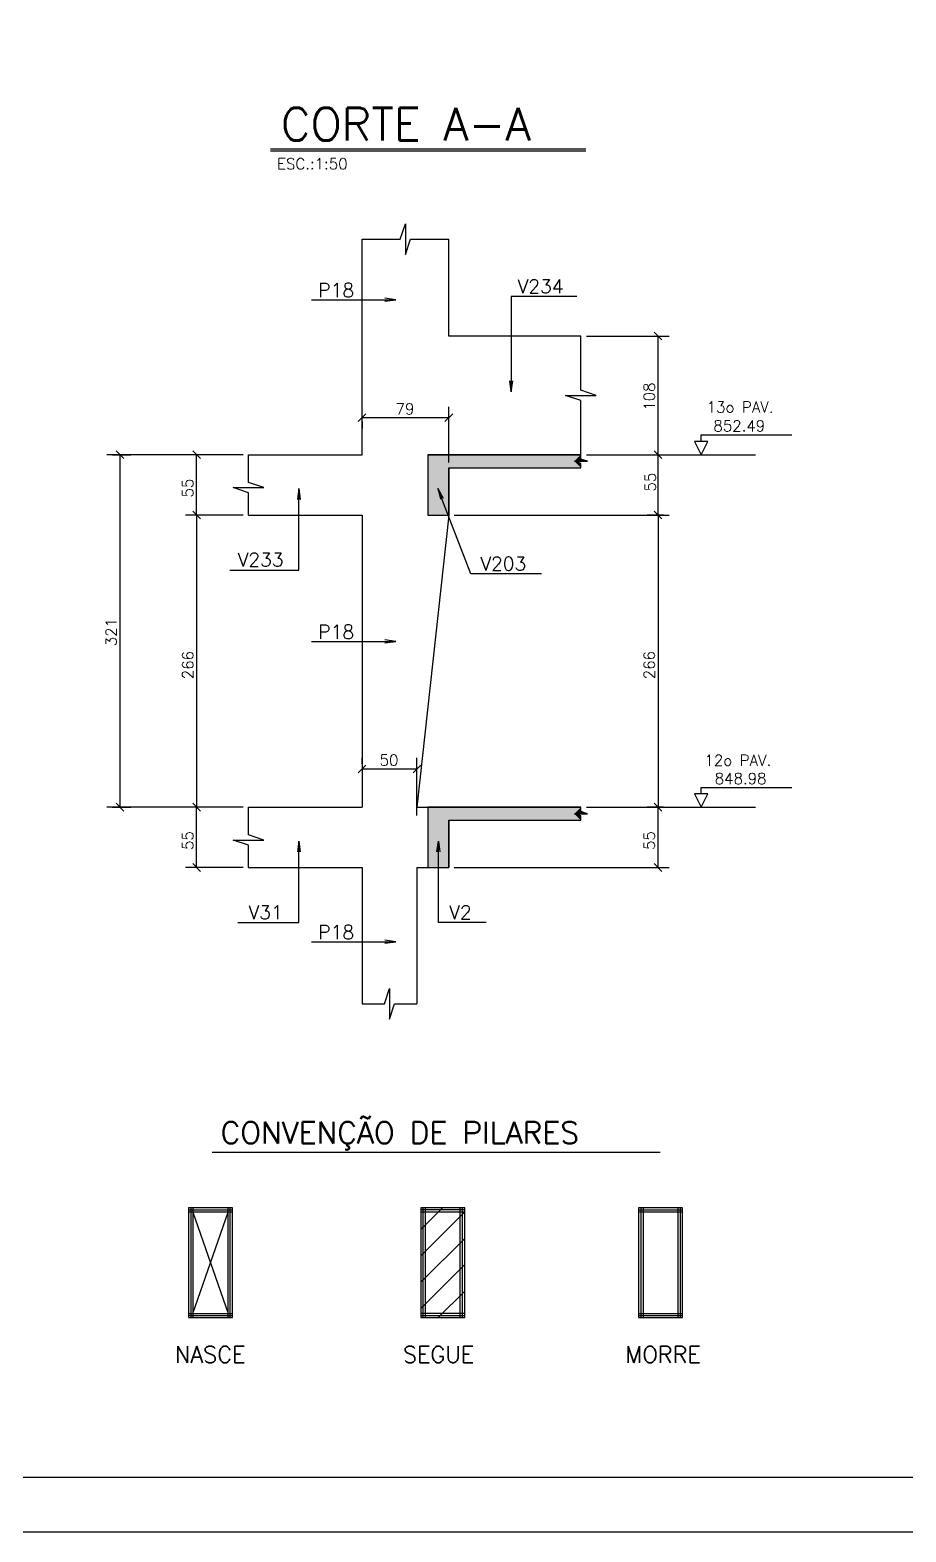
# Model space of a CAD drawing. Extents: x 1005 to 7189, y 1013 to 3983.
# Drawn here: x 5439 to 6237, y 1013 to 2381 of the extents above; entities that cross this region are included whole.
import ezdxf

# ---------------------------------------------------------------- set-up
doc = ezdxf.new("R2010")
doc.units = 0
doc.header["$MEASUREMENT"] = 0
for name, color, linetype in [('1', 1, 'CONTINUOUS'), ('2', 2, 'CONTINUOUS'), ('3', 3, 'CONTINUOUS'), ('6', 6, 'CONTINUOUS'), ('8', 8, 'CONTINUOUS'), ('9', 9, 'CONTINUOUS')]:
    doc.layers.add(name, color=color, linetype=linetype)
doc.styles.get("Standard").update_dxf_attribs({"font": 'ROMANS.SHX'})

msp = doc.modelspace()

# ---------------------------------------------------------------- linework, layer by layer
at = {"layer": '1', "linetype": 'Continuous'}
for p, q in [((5741.727355, 2190.30896), (5767.278824, 2190.30896)), ((5795.175887, 2190.30896), (5820.727355, 2190.30896)), ((5941.150536, 2062.118707), (5941.150536, 2102.170175)), ((5941.150536, 1994.170175), (5941.150536, 2034.221643)), ((5638.376965, 1978.118707), (5638.376965, 1994.170175)), ((5638.376965, 1939.170175), (5638.376965, 1950.221643)), ((5638.376965, 1657.118707), (5638.376965, 1673.170175)), ((5638.376965, 1618.170175), (5638.376965, 1629.221643)), ((5741.727355, 1493.989888), (5752.778824, 1493.989888)), ((5780.675887, 1493.989888), (5791.727355, 1493.989888)), ((5623.669243, 1308.142308), (5583.537102, 1308.142308)), ((5583.537102, 1308.142308), (5583.537102, 1208.320836)), ((5623.669243, 1306.1106), (5583.537102, 1306.1106)), ((5623.669243, 1304.332951), (5583.537102, 1304.332951)), ((5585.568046, 1308.142308), (5585.568046, 1208.320836)), ((5587.600517, 1308.142308), (5587.600517, 1208.320836)), ((5587.600517, 1212.130193), (5619.604301, 1304.332951)), ((5587.600517, 1304.332951), (5619.604301, 1212.130193)), ((5619.604301, 1208.320836), (5619.604301, 1308.142308)), ((5621.636772, 1208.320836), (5621.636772, 1308.142308)), ((5623.669243, 1208.320836), (5623.669243, 1308.142308)), ((5835.282707, 1308.396367), (5795.150566, 1308.396367)), ((5795.150566, 1308.396367), (5795.150566, 1208.320836)), ((5795.150566, 1288.584355), (5814.962578, 1308.396367)), ((5835.282707, 1306.364659), (5795.150566, 1306.364659)), ((5835.282707, 1304.586247), (5795.150566, 1264.454869)), ((5835.282707, 1304.332189), (5795.150566, 1304.332189)), ((5797.181511, 1308.396367), (5797.181511, 1208.320836)), ((5799.213981, 1308.396367), (5799.213981, 1208.320836)), ((5831.217766, 1208.320836), (5831.217766, 1308.396367)), ((5833.250236, 1208.320836), (5833.250236, 1308.396367)), ((5835.282707, 1208.320836), (5835.282707, 1308.396367)), ((6033.769035, 1308.142308), (5993.636894, 1308.142308)), ((5993.636894, 1308.142308), (5993.636894, 1208.320836)), ((6033.769035, 1306.1106), (5993.636894, 1306.1106)), ((6033.769035, 1304.332951), (5993.636894, 1304.332951)), ((5995.669365, 1308.142308), (5995.669365, 1208.320836)), ((5997.701835, 1308.142308), (5997.701835, 1208.320836)), ((6029.70562, 1208.320836), (6029.70562, 1308.142308)), ((6031.736564, 1208.320836), (6031.736564, 1308.142308)), ((6033.769035, 1208.320836), (6033.769035, 1308.142308)), ((5795.150566, 1240.578679), (5835.282707, 1280.456761)), ((5835.282707, 1256.580571), (5795.150566, 1216.44843)), ((5811.152458, 1208.320836), (5835.282707, 1232.450322)), ((5583.537102, 1212.130193), (5623.669243, 1212.130193)), ((5583.537102, 1210.098485), (5623.669243, 1210.098485)), ((5583.537102, 1208.320836), (5623.669243, 1208.320836)), ((5795.150566, 1212.384252), (5835.282707, 1212.384252)), ((5795.150566, 1210.352544), (5835.282707, 1210.352544)), ((5795.150566, 1208.320836), (5835.282707, 1208.320836)), ((5993.636894, 1212.130193), (6033.769035, 1212.130193)), ((5993.636894, 1210.098485), (6033.769035, 1210.098485)), ((5993.636894, 1208.320836), (6033.769035, 1208.320836))]:
    msp.add_line(p, q, dxfattribs=at)
for points in [[(1005.01258, 1013.090475), (7189.246905, 1013.090475), (7189.246905, 3983.090475), (1005.01258, 3983.090475), (1005.01258, 1013.090475)], [(5767.278824, 2190.30896), (5776.577862, 2190.30896), (5781.227355, 2204.257492), (5781.227355, 2176.36043), (5785.876875, 2190.30896), (5795.175887, 2190.30896)], [(5941.150536, 2034.221643), (5941.150536, 2043.520682), (5927.202004, 2048.170175), (5955.099067, 2048.170175), (5941.150536, 2052.819694), (5941.150536, 2062.118707)], [(5941.150536, 1982.170175), (5941.150536, 1986.170183), (5935.150536, 1988.170175), (5947.150536, 1988.170175), (5941.150536, 1990.170179), (5941.150536, 1994.170175)], [(5638.376965, 1950.221643), (5638.376965, 1959.520682), (5624.428433, 1964.170175), (5652.325496, 1964.170175), (5638.376965, 1968.819694), (5638.376965, 1978.118707)], [(5941.150536, 1661.170175), (5941.150536, 1665.170183), (5935.150536, 1667.170175), (5947.150536, 1667.170175), (5941.150536, 1669.170179), (5941.150536, 1673.170175)], [(5638.376965, 1629.221643), (5638.376965, 1638.520682), (5624.428433, 1643.170175), (5652.325496, 1643.170175), (5638.376965, 1647.819694), (5638.376965, 1657.118707)], [(5752.778824, 1493.989888), (5762.077862, 1493.989888), (5766.727355, 1507.938419), (5766.727355, 1480.041357), (5771.376875, 1493.989888), (5780.675887, 1493.989888)]]:
    msp.add_lwpolyline(points, dxfattribs=at)
at = {"layer": '2', "linetype": 'Continuous'}
for p, q in [((6014.924537, 2098.634641), (6007.853469, 2105.705709)), ((5738.191821, 2024.350489), (5745.262889, 2031.421557)), ((5817.191821, 2024.350489), (5824.262889, 2031.421557)), ((5517.5967, 1997.705709), (5524.667768, 1990.634641)), ((5594.486055, 1990.634641), (5587.414987, 1997.705709)), ((6014.924537, 1990.634641), (6007.853469, 1997.705709)), ((6014.924537, 1990.634641), (6007.853469, 1997.705709)), ((5594.486055, 1935.634641), (5587.414987, 1942.705709)), ((5594.486055, 1935.634641), (5587.414987, 1942.705709)), ((5587.414987, 1942.705709), (5594.486055, 1935.634641)), ((6014.924537, 1935.634641), (6007.853469, 1942.705709)), ((6014.924537, 1935.634641), (6007.853469, 1942.705709)), ((6007.853469, 1942.705709), (6014.924537, 1935.634641)), ((5738.191821, 1704.46818), (5745.262889, 1711.539248)), ((5788.191821, 1704.46818), (5795.262889, 1711.539248)), ((5517.5967, 1676.705709), (5524.667768, 1669.634641)), ((5594.486055, 1669.634641), (5587.414987, 1676.705709)), ((5594.486055, 1669.634641), (5587.414987, 1676.705709)), ((5587.414987, 1676.705709), (5594.486055, 1669.634641)), ((6014.924537, 1669.634641), (6007.853469, 1676.705709)), ((6014.924537, 1669.634641), (6007.853469, 1676.705709)), ((6007.853469, 1676.705709), (6014.924537, 1669.634641)), ((5594.486055, 1614.634641), (5587.414987, 1621.705709)), ((6014.924537, 1614.634641), (6007.853469, 1621.705709))]:
    msp.add_line(p, q, dxfattribs=at)
at = {"layer": '3', "linetype": 'Continuous'}
for p, q in [((5741.727355, 1994.170175), (5741.727355, 2190.30896)), ((5820.727355, 2102.170175), (5820.727355, 2190.30896)), ((5941.150536, 2102.170175), (5820.727355, 2102.170175)), ((6050.691356, 2006.170175), (6050.691356, 2012.170175)), ((6050.691356, 2012.170175), (6133.265622, 2012.170175)), ((6056.691356, 2006.170175), (6044.691356, 2006.170175)), ((6044.691356, 2006.170175), (6050.691356, 1994.170175)), ((6050.691356, 1994.170175), (6056.691356, 2006.170175)), ((5638.376965, 1994.170175), (5741.727355, 1994.170175)), ((5638.376965, 1939.170175), (5741.727355, 1939.170175)), ((5741.727355, 1939.170175), (5741.727355, 1673.170175)), ((5820.727355, 1939.170175), (5791.727355, 1673.170175)), ((6056.691356, 1685.170175), (6044.691356, 1685.170175)), ((6044.691356, 1685.170175), (6050.691356, 1673.170175)), ((6050.691356, 1685.170175), (6050.691356, 1691.170175)), ((6050.691356, 1691.170175), (6133.265622, 1691.170175)), ((6050.691356, 1673.170175), (6056.691356, 1685.170175)), ((5638.376965, 1673.170175), (5741.727355, 1673.170175)), ((5791.727355, 1673.170175), (5801.727355, 1673.170175)), ((5638.376965, 1618.170175), (5741.727355, 1618.170175)), ((5741.727355, 1618.170175), (5741.727355, 1493.989888)), ((5791.727355, 1618.170175), (5791.727355, 1493.989888)), ((5791.727355, 1618.170175), (5801.727355, 1618.170175))]:
    msp.add_line(p, q, dxfattribs=at)
at = {"layer": '6', "linetype": 'Continuous'}
for p, q in [((5658.317422, 2272.640914), (5945.702361, 2272.640914)), ((5658.317422, 2270.842874), (5945.702361, 2270.842874)), ((5801.727355, 1994.170175), (5801.727355, 1939.170175)), ((5801.727355, 1994.170175), (5820.727355, 1994.170175)), ((5820.727355, 1994.170175), (5941.150536, 1994.170175)), ((5820.727355, 1982.170175), (5820.727355, 1939.170175)), ((5820.727355, 1982.170175), (5941.150536, 1982.170175)), ((5801.727355, 1939.170175), (5820.727355, 1939.170175)), ((5801.727355, 1673.170175), (5801.727355, 1618.170175)), ((5801.727355, 1673.170175), (5820.727355, 1673.170175)), ((5820.727355, 1673.170175), (5941.150536, 1673.170175)), ((5820.727355, 1661.170175), (5820.727355, 1618.170175)), ((5820.727355, 1661.170175), (5941.150536, 1661.170175)), ((5801.727355, 1618.170175), (5820.727355, 1618.170175)), ((5605.282312, 1358.98267), (6013.235667, 1358.98267))]:
    msp.add_line(p, q, dxfattribs=at)
msp.add_lwpolyline([(1155.015047, 1063.09205), (7139.251311, 1063.09205), (7139.251311, 3933.090975), (1155.015047, 3933.090975), (1155.015047, 1063.09205)], dxfattribs=at)
at = {"layer": '8', "linetype": 'Continuous'}
for points in [[(5801.727355, 1939.170175), (5820.727355, 1939.170175), (5820.727355, 1982.170175), (5941.150536, 1982.170175), (5941.150536, 1986.170183), (5935.150536, 1988.170175), (5947.150536, 1988.170175), (5941.150536, 1990.170179), (5941.150536, 1994.170175), (5801.727355, 1994.170175), (5801.727355, 1939.170175)], [(5801.727355, 1618.170175), (5820.727355, 1618.170175), (5820.727355, 1661.170175), (5941.150536, 1661.170175), (5941.150536, 1665.170183), (5935.150536, 1667.170175), (5947.150536, 1667.170175), (5941.150536, 1669.170179), (5941.150536, 1673.170175), (5801.727355, 1673.170175), (5801.727355, 1618.170175)]]:
    msp.add_lwpolyline(points, dxfattribs=at)
for points in [[(5820.727355, 1982.170175), (5941.150536, 1994.170175), (5801.727355, 1994.170175)], [(5820.727355, 1982.170175), (5801.727355, 1994.170175), (5801.727355, 1939.170175)], [(5935.150536, 1988.170175), (5941.150536, 1994.170175), (5820.727355, 1982.170175)], [(5935.150536, 1988.170175), (5820.727355, 1982.170175), (5941.150536, 1982.170175)], [(5935.150536, 1988.170175), (5941.150536, 1990.170179), (5941.150536, 1994.170175)], [(5935.150536, 1988.170175), (5947.150536, 1988.170175), (5941.150536, 1990.170179)], [(5935.150536, 1988.170175), (5941.150536, 1982.170175), (5941.150536, 1986.170183)], [(5820.727355, 1982.170175), (5801.727355, 1939.170175), (5820.727355, 1939.170175)], [(5820.727355, 1661.170175), (5941.150536, 1673.170175), (5801.727355, 1673.170175)], [(5820.727355, 1661.170175), (5801.727355, 1673.170175), (5801.727355, 1618.170175)], [(5935.150536, 1667.170175), (5941.150536, 1673.170175), (5820.727355, 1661.170175)], [(5935.150536, 1667.170175), (5941.150536, 1669.170179), (5941.150536, 1673.170175)], [(5935.150536, 1667.170175), (5947.150536, 1667.170175), (5941.150536, 1669.170179)], [(5820.727355, 1661.170175), (5801.727355, 1618.170175), (5820.727355, 1618.170175)], [(5935.150536, 1667.170175), (5820.727355, 1661.170175), (5941.150536, 1661.170175)], [(5935.150536, 1667.170175), (5941.150536, 1661.170175), (5941.150536, 1665.170183)]]:
    msp.add_solid(points, dxfattribs=at)
at = {"layer": '9', "linetype": 'Continuous'}
for p, q in [((5946.150536, 2102.170175), (6021.389003, 2102.170175)), ((6011.389003, 1994.170175), (6011.389003, 2102.170175)), ((5741.727355, 2027.886023), (5820.727355, 2027.886023)), ((5820.727355, 1987.170175), (5820.727355, 2037.886023)), ((5741.727355, 2024.073032), (5741.727355, 2017.886023)), ((5633.376965, 1994.170175), (5509.154568, 1994.170175)), ((5514.154568, 1994.170175), (5531.132234, 1994.170175)), ((5521.132234, 1994.170175), (5521.132234, 1673.170175)), ((5633.376965, 1994.170175), (5580.950521, 1994.170175)), ((5590.950521, 1939.170175), (5590.950521, 1994.170175)), ((5946.150536, 1994.170175), (6021.389003, 1994.170175)), ((5946.150536, 1994.170175), (6100.270853, 1994.170175)), ((6011.389003, 1939.170175), (6011.389003, 1994.170175)), ((5633.376965, 1939.170175), (5580.950521, 1939.170175)), ((5628.376965, 1939.170175), (5580.950521, 1939.170175)), ((5590.950521, 1939.170175), (5590.950521, 1673.170175)), ((5825.727355, 1939.170175), (6021.389003, 1939.170175)), ((6016.389003, 1939.170175), (6001.389003, 1939.170175)), ((6011.389003, 1939.170175), (6011.389003, 1673.170175)), ((5741.727355, 1712.746901), (5741.727355, 1718.003714)), ((5791.727355, 1665.51328), (5791.727355, 1718.003714)), ((5741.727355, 1708.003714), (5791.727355, 1708.003714)), ((5633.376965, 1673.170175), (5509.154568, 1673.170175)), ((5514.154568, 1673.170175), (5531.132234, 1673.170175)), ((5633.376965, 1673.170175), (5580.950521, 1673.170175)), ((5628.376965, 1673.170175), (5580.950521, 1673.170175)), ((5590.950521, 1618.170175), (5590.950521, 1673.170175)), ((5946.150536, 1673.170175), (6021.389003, 1673.170175)), ((5946.150536, 1673.170175), (6100.270853, 1673.170175)), ((6016.389003, 1673.170175), (6001.389003, 1673.170175)), ((6011.389003, 1618.170175), (6011.389003, 1673.170175)), ((5633.376965, 1618.170175), (5580.950521, 1618.170175)), ((5825.727355, 1618.170175), (6021.389003, 1618.170175))]:
    msp.add_line(p, q, dxfattribs=at)
for points in [[(5695.548832, 2135.252361), (5772.395591, 2135.252361), (5762.481143, 2133.9471), (5772.395591, 2135.252361), (5762.481143, 2136.557623)], [(5937.245288, 2138.257427), (5877.671343, 2138.257427), (5877.671343, 2051.359239), (5876.366081, 2061.273687), (5877.671343, 2051.359239), (5878.976604, 2061.273687)], [(5621.202591, 1889.012376), (5684.099676, 1889.012376), (5684.099676, 1963.301196), (5685.404938, 1953.386747), (5684.099676, 1963.301196), (5682.794414, 1953.386747)], [(5905.168783, 1885.574734), (5840.940009, 1885.574734), (5810.815008, 1963.445018), (5815.609514, 1954.66933), (5810.815008, 1963.445018), (5813.17483, 1953.727444)], [(5695.548832, 1824.101203), (5772.395591, 1824.101203), (5762.481143, 1822.795942), (5772.395591, 1824.101203), (5762.481143, 1825.406465)], [(5628.409202, 1568.012376), (5684.099676, 1568.012376), (5684.099676, 1642.301196), (5685.404938, 1632.386747), (5684.099676, 1642.301196), (5682.794414, 1632.386747)], [(5854.689539, 1568.012376), (5811.227355, 1568.012376), (5811.227355, 1642.301196), (5809.922093, 1632.386747), (5811.227355, 1642.301196), (5812.532617, 1632.386747)], [(5695.548832, 1550.596828), (5772.395591, 1550.596828), (5762.481143, 1549.291567), (5772.395591, 1550.596828), (5762.481143, 1551.90209)]]:
    msp.add_lwpolyline(points, dxfattribs=at)

# ---------------------------------------------------------------- texts
at = {"layer": '1', "linetype": 'Continuous'}
for s, p in [('P18', (5701.800007, 2137.7291)), ('V234', (5883.487067, 2141.167718)), ('V233', (5628.423588, 1892.281952)), ('V203', (5849.529723, 1888.587376)), ('P18', (5701.800007, 1826.577942)), ('V31', (5638.355108, 1571.147742)), ('V2', (5821.173261, 1571.147742)), ('P18', (5701.800007, 1553.073567))]:
    msp.add_text(s, height=12.5, dxfattribs=at).set_placement(p)
at = {"layer": '2', "linetype": 'Continuous'}
for s, height, p in [('ESC.:1:50', 10, (5664.25606, 2254.059655)), ('79', 10, (5772.227355, 2030.886023)), ('50', 10, (5757.727355, 1711.003714)), ('NASCE', 15.000001, (5571.196943, 1167.236363)), ('SEGUE', 15.000001, (5778.981977, 1167.236363)), ('MORRE', 15.000001, (5981.621747, 1167.236363))]:
    msp.add_text(s, height=height, dxfattribs=at).set_placement(p)
for s, p in [('108', (6008.389003, 2034.170175)), ('55', (5587.950521, 1955.170175)), ('55', (6009.291521, 1960.585279)), ('321', (5518.132234, 1819.670175)), ('266', (5587.950521, 1789.670175)), ('266', (6008.389003, 1789.670175)), ('55', (5587.950521, 1634.170175)), ('55', (6008.389003, 1634.170175))]:
    msp.add_text(s, height=10, rotation=90, dxfattribs=at).set_placement(p)
at = {"layer": '3', "linetype": 'Continuous'}
for s, height, p in [('13o PAV.', 10, (6055.713244, 2032.484786)), ('852.49', 10, (6061.823885, 2015.417133)), ('12o PAV.', 10, (6053.661311, 1710.825819)), ('848.98', 10, (6063.069346, 1694.180834)), ('CONVENÇÃO DE PILARES', 20, (5612.846864, 1366.721072))]:
    msp.add_text(s, height=height, dxfattribs=at).set_placement(p)
at = {"layer": '6', "linetype": 'Continuous'}
msp.add_text('CORTE A-A', height=30, dxfattribs=at).set_placement((5667.831969, 2280.165003))

doc.saveas('drawing.dxf')
